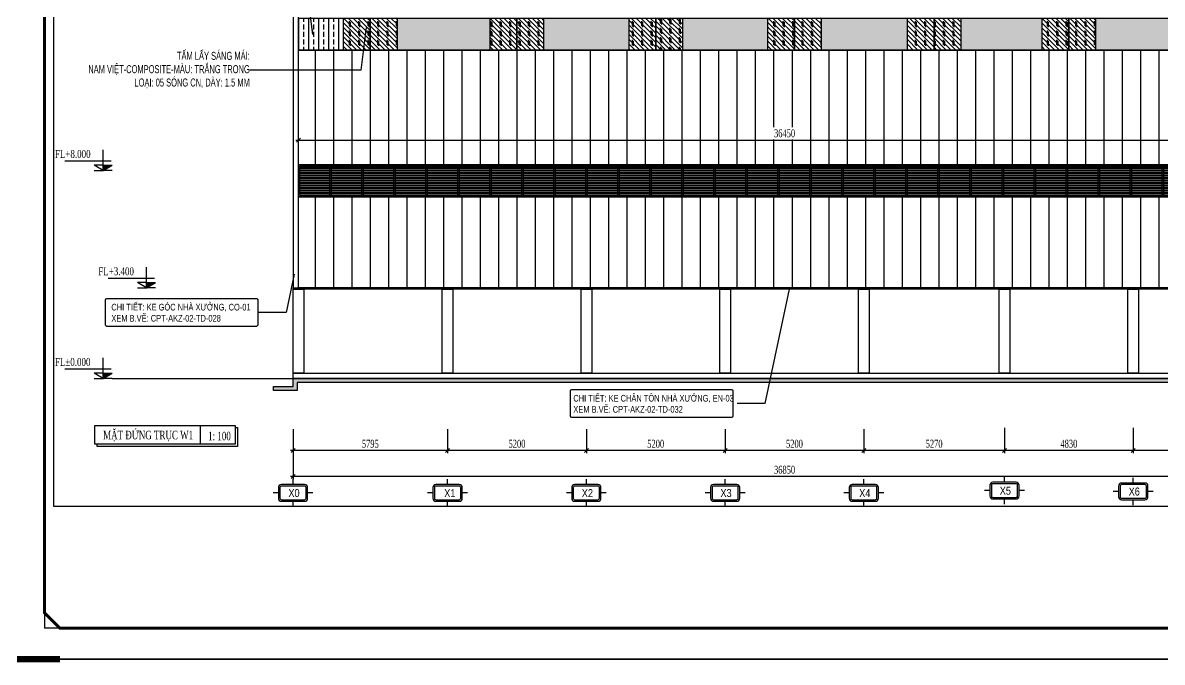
# Model space of a CAD drawing. Header units: inches. Extents: x 340055 to 349452, y -34649 to -30845.
# Drawn here: x 346943 to 347370, y -32249.8 to -32010 of the extents above; entities that cross this region are included whole.
import ezdxf
from ezdxf.enums import TextEntityAlignment as Align

# ---------------------------------------------------------------- set-up
doc = ezdxf.new("R2010")
doc.units = ezdxf.units.IN
doc.header["$MEASUREMENT"] = 0
for name, color, linetype in [('250', 250, 'Continuous'), ('3', 3, 'Continuous'), ('7', 7, 'Continuous'), ('8', 8, 'Continuous'), ('flashing', 6, 'Continuous'), ('NET IN', 3, 'Continuous'), ('ROOFING', 4, 'Continuous')]:
    doc.layers.add(name, color=color, linetype=linetype)
for name, color, linetype, lineweight in [('AZNB-BN-TL-A- X- POWDER ELEVATION X W$0$TL- Brick wall', 132, 'Continuous', 15), ('AZNB-BN-TL-A- X- POWDER ELEVATION X W$0$TL- LOUVER', 40, 'Continuous', 15), ('TL-TIILE BLOCK A2$0$TL-TITLE BLOCK 1', 7, 'Continuous', 50)]:
    doc.layers.add(name, color=color, linetype=linetype, lineweight=lineweight)
doc.styles.add('hx2', font='')
doc.styles.add('ST1', font='times.ttf', dxfattribs={"width": 0.7})
doc.styles.add('ST1H', font='vnshxh.shx', dxfattribs={"width": 0.7})
doc.styles.add('vntimeh.shx', font='vntimeh.shx', dxfattribs={"width": 0.8, "bigfont": 'bigfont.shx'})
doc.styles.get('hx2').set_extended_font_data('.VnArial NarrowH')
doc.dimstyles.new('100', dxfattribs={"dimtxt": 3, "dimasz": 1.5, "dimexe": 1, "dimexo": 0, "dimgap": 1, "dimtad": 1, "dimdec": 0, "dimlfac": 100, "dimzin": 0, "dimdsep": 46, "dimtxsty": 'ST1', "dimblk": 'OBLIQUE', "dimcen": 1, "dimdle": 1, "dimclrd": 8, "dimclre": 8, "dimclrt": 3, "dimadec": 0, "dimazin": 0, "dimtfac": 1, "dimtdec": 0, "dimtix": 1, "dimtmove": 1, "dimatfit": 3, "dimfxl": 0, "dimtolj": 1, "dimtzin": 0, "dimlwd": -1, "dimlwe": -1, "dimarcsym": 0})
doc.dimstyles.new('3', dxfattribs={"dimtxt": 3.5, "dimasz": 1.8, "dimexe": 1, "dimexo": 0, "dimgap": 1, "dimtad": 1, "dimdec": 0, "dimlfac": 3, "dimzin": 0, "dimdsep": 46, "dimtxsty": 'ST1H', "dimblk": 'OBLIQUE', "dimcen": 1, "dimdle": 1, "dimclrd": 8, "dimclre": 8, "dimclrt": 3, "dimadec": 0, "dimazin": 0, "dimtfac": 1, "dimtdec": 0, "dimtix": 1, "dimtofl": 0, "dimtmove": 1, "dimatfit": 3, "dimfxl": 0, "dimtolj": 1, "dimtzin": 0, "dimlwd": -1, "dimlwe": -1, "dimarcsym": 0})
pattern_1 = [(135, (0, 0), (-0.8838835, -0.8838835), []), (270, (6e-17, 0.884), (3.535534, -2e-16), [1.767767, -1.767767]), (270, (-0.221, 1.105), (3.535534, -2e-16), [1.767767, -1.767767]), (270, (-0.442, 1.326), (3.535534, -2e-16), [1.767767, -1.767767])]

# ---------------------------------------------------------------- blocks, each defined once
blk = doc.blocks.new('TENTRUC')
at = {"layer": '7'}
for p, q in [((0, 8.27), (0, 10.26)), ((-7.48, 5.13), (-5.48, 5.13)), ((5.48, 5.13), (7.48, 5.13)), ((0, 0), (0, 2))]:
    blk.add_line(p, q, dxfattribs=at)
blk.add_lwpolyline([(-4.36, 8.27), (4.36, 8.27, -0.414214), (5.48, 7.14), (5.48, 3.12, -0.414214), (4.36, 2), (-4.36, 2, -0.414214), (-5.48, 3.12), (-5.48, 7.14, -0.414214)], format="xyb", close=True, dxfattribs=at)
at = {"layer": '8', "ltscale": 15}
blk.add_lwpolyline([(-4.36, 7.68), (4.36, 7.68, -0.414214), (4.9, 7.14), (4.9, 3.12, -0.414214), (4.36, 2.58), (-4.36, 2.58, -0.414214), (-4.9, 3.12), (-4.9, 7.14, -0.414214)], format="xyb", close=True, dxfattribs=at)
at = {"layer": '3', "style": 'hx2'}
blk.add_attdef('TR', text='', height=2.9, dxfattribs=at).set_placement((-0.16, 3.83), align=Align.CENTER)
blk = doc.blocks.new('_Oblique')
at = {"color": 0, "linetype": 'ByBlock', "lineweight": -2}
blk.add_line((-0.5, -0.5), (0.5, 0.5), dxfattribs=at)
blk = doc.blocks.new('*D680')
at = {"color": 8, "linetype": 'Continuous', "transparency": 16777216}
for p, q in [((347359.2, -32161.9), (347359.2, -32171.42)), ((347412.75, -32162.45), (347412.75, -32171.42)), ((347413.75, -32170.42), (347358.2, -32170.42))]:
    blk.add_line(p, q, dxfattribs=at)
at = {"layer": 'Defpoints', "color": 0, "transparency": 16777216}
for p in [(347359.2, -32161.9), (347412.75, -32162.45), (347359.2, -32170.42)]:
    blk.add_point(p, dxfattribs=at)
at = {"color": 8, "transparency": 16777216, "xscale": 1.5, "yscale": 1.5, "zscale": 1.5, "rotation": 180}
blk.add_blockref('_Oblique', (347359.2, -32170.42), dxfattribs=at)
at = {"color": 8, "transparency": 16777216, "xscale": 1.5, "yscale": 1.5, "zscale": 1.5}
blk.add_blockref('_Oblique', (347412.75, -32170.42), dxfattribs=at)
at = {"color": 3, "transparency": 16777216, "insert": (347385.97, -32167.89), "char_height": 3, "attachment_point": 5, "style": 'ST1', "bg_fill": 3, "box_fill_scale": 1.25, "bg_fill_color": 256, "bg_fill_true_color": 13158600, "bg_fill_transparency": 0}
blk.add_mtext('\\A1;5355', dxfattribs=at)
blk = doc.blocks.new('*D681')
at = {"color": 8, "linetype": 'Continuous', "transparency": 16777216}
for p, q in [((347310.9, -32161.9), (347310.9, -32171.42)), ((347359.2, -32161.9), (347359.2, -32171.42)), ((347360.2, -32170.42), (347309.9, -32170.42))]:
    blk.add_line(p, q, dxfattribs=at)
at = {"layer": 'Defpoints', "color": 0, "transparency": 16777216}
for p in [(347310.9, -32161.9), (347359.2, -32161.9), (347310.9, -32170.42)]:
    blk.add_point(p, dxfattribs=at)
at = {"color": 8, "transparency": 16777216, "xscale": 1.5, "yscale": 1.5, "zscale": 1.5, "rotation": 180}
blk.add_blockref('_Oblique', (347310.9, -32170.42), dxfattribs=at)
at = {"color": 8, "transparency": 16777216, "xscale": 1.5, "yscale": 1.5, "zscale": 1.5}
blk.add_blockref('_Oblique', (347359.2, -32170.42), dxfattribs=at)
at = {"color": 3, "transparency": 16777216, "insert": (347335.05, -32167.89), "char_height": 3, "attachment_point": 5, "style": 'ST1', "bg_fill": 3, "box_fill_scale": 1.25, "bg_fill_color": 256, "bg_fill_true_color": 13158600, "bg_fill_transparency": 0}
blk.add_mtext('\\A1;4830', dxfattribs=at)
blk = doc.blocks.new('*D682')
at = {"color": 8, "linetype": 'Continuous', "transparency": 16777216}
for p, q in [((347258.2, -32162.45), (347258.2, -32171.42)), ((347310.9, -32161.9), (347310.9, -32171.42)), ((347311.9, -32170.42), (347257.2, -32170.42))]:
    blk.add_line(p, q, dxfattribs=at)
at = {"layer": 'Defpoints', "color": 0, "transparency": 16777216}
for p in [(347258.2, -32162.45), (347310.9, -32161.9), (347258.2, -32170.42)]:
    blk.add_point(p, dxfattribs=at)
at = {"color": 8, "transparency": 16777216, "xscale": 1.5, "yscale": 1.5, "zscale": 1.5, "rotation": 180}
blk.add_blockref('_Oblique', (347258.2, -32170.42), dxfattribs=at)
at = {"color": 8, "transparency": 16777216, "xscale": 1.5, "yscale": 1.5, "zscale": 1.5}
blk.add_blockref('_Oblique', (347310.9, -32170.42), dxfattribs=at)
at = {"color": 3, "transparency": 16777216, "insert": (347284.55, -32167.89), "char_height": 3, "attachment_point": 5, "style": 'ST1', "bg_fill": 3, "box_fill_scale": 1.25, "bg_fill_color": 256, "bg_fill_true_color": 13158600, "bg_fill_transparency": 0}
blk.add_mtext('\\A1;5270', dxfattribs=at)
blk = doc.blocks.new('*D683')
at = {"color": 8, "linetype": 'Continuous', "transparency": 16777216}
for p, q in [((347206.2, -32162.45), (347206.2, -32171.42)), ((347258.2, -32162.45), (347258.2, -32171.42)), ((347259.2, -32170.42), (347205.2, -32170.42))]:
    blk.add_line(p, q, dxfattribs=at)
at = {"layer": 'Defpoints', "color": 0, "transparency": 16777216}
for p in [(347206.2, -32162.45), (347258.2, -32162.45), (347206.2, -32170.42)]:
    blk.add_point(p, dxfattribs=at)
at = {"color": 8, "transparency": 16777216, "xscale": 1.5, "yscale": 1.5, "zscale": 1.5, "rotation": 180}
blk.add_blockref('_Oblique', (347206.2, -32170.42), dxfattribs=at)
at = {"color": 8, "transparency": 16777216, "xscale": 1.5, "yscale": 1.5, "zscale": 1.5}
blk.add_blockref('_Oblique', (347258.2, -32170.42), dxfattribs=at)
at = {"color": 3, "transparency": 16777216, "insert": (347232.2, -32167.89), "char_height": 3, "attachment_point": 5, "style": 'ST1', "bg_fill": 3, "box_fill_scale": 1.25, "bg_fill_color": 256, "bg_fill_true_color": 13158600, "bg_fill_transparency": 0}
blk.add_mtext('\\A1;5200', dxfattribs=at)
blk = doc.blocks.new('*D684')
at = {"color": 8, "linetype": 'Continuous', "transparency": 16777216}
for p, q in [((347154.2, -32162.45), (347154.2, -32171.42)), ((347206.2, -32162.45), (347206.2, -32171.42)), ((347207.2, -32170.42), (347153.2, -32170.42))]:
    blk.add_line(p, q, dxfattribs=at)
at = {"layer": 'Defpoints', "color": 0, "transparency": 16777216}
for p in [(347154.2, -32162.45), (347206.2, -32162.45), (347154.2, -32170.42)]:
    blk.add_point(p, dxfattribs=at)
at = {"color": 8, "transparency": 16777216, "xscale": 1.5, "yscale": 1.5, "zscale": 1.5, "rotation": 180}
blk.add_blockref('_Oblique', (347154.2, -32170.42), dxfattribs=at)
at = {"color": 8, "transparency": 16777216, "xscale": 1.5, "yscale": 1.5, "zscale": 1.5}
blk.add_blockref('_Oblique', (347206.2, -32170.42), dxfattribs=at)
at = {"color": 3, "transparency": 16777216, "insert": (347180.2, -32167.89), "char_height": 3, "attachment_point": 5, "style": 'ST1', "bg_fill": 3, "box_fill_scale": 1.25, "bg_fill_color": 256, "bg_fill_true_color": 13158600, "bg_fill_transparency": 0}
blk.add_mtext('\\A1;5200', dxfattribs=at)
blk = doc.blocks.new('*D685')
at = {"color": 8, "linetype": 'Continuous', "transparency": 16777216}
for p, q in [((347102.2, -32162.45), (347102.2, -32171.42)), ((347154.2, -32162.45), (347154.2, -32171.42)), ((347155.2, -32170.42), (347101.2, -32170.42))]:
    blk.add_line(p, q, dxfattribs=at)
at = {"layer": 'Defpoints', "color": 0, "transparency": 16777216}
for p in [(347102.2, -32162.45), (347154.2, -32162.45), (347102.2, -32170.42)]:
    blk.add_point(p, dxfattribs=at)
at = {"color": 8, "transparency": 16777216, "xscale": 1.5, "yscale": 1.5, "zscale": 1.5, "rotation": 180}
blk.add_blockref('_Oblique', (347102.2, -32170.42), dxfattribs=at)
at = {"color": 8, "transparency": 16777216, "xscale": 1.5, "yscale": 1.5, "zscale": 1.5}
blk.add_blockref('_Oblique', (347154.2, -32170.42), dxfattribs=at)
at = {"color": 3, "transparency": 16777216, "insert": (347128.2, -32167.89), "char_height": 3, "attachment_point": 5, "style": 'ST1', "bg_fill": 3, "box_fill_scale": 1.25, "bg_fill_color": 256, "bg_fill_true_color": 13158600, "bg_fill_transparency": 0}
blk.add_mtext('\\A1;5200', dxfattribs=at)
blk = doc.blocks.new('*D686')
at = {"color": 8, "linetype": 'Continuous', "transparency": 16777216}
for p, q in [((347044.25, -32162.45), (347044.25, -32171.42)), ((347102.2, -32162.45), (347102.2, -32171.42)), ((347103.2, -32170.42), (347043.25, -32170.42))]:
    blk.add_line(p, q, dxfattribs=at)
at = {"layer": 'Defpoints', "color": 0, "transparency": 16777216}
for p in [(347044.25, -32162.45), (347102.2, -32162.45), (347044.25, -32170.42)]:
    blk.add_point(p, dxfattribs=at)
at = {"color": 8, "transparency": 16777216, "xscale": 1.5, "yscale": 1.5, "zscale": 1.5, "rotation": 180}
blk.add_blockref('_Oblique', (347044.25, -32170.42), dxfattribs=at)
at = {"color": 8, "transparency": 16777216, "xscale": 1.5, "yscale": 1.5, "zscale": 1.5}
blk.add_blockref('_Oblique', (347102.2, -32170.42), dxfattribs=at)
at = {"color": 3, "transparency": 16777216, "insert": (347073.22, -32167.89), "char_height": 3, "attachment_point": 5, "style": 'ST1', "bg_fill": 3, "box_fill_scale": 1.25, "bg_fill_color": 256, "bg_fill_true_color": 13158600, "bg_fill_transparency": 0}
blk.add_mtext('\\A1;5795', dxfattribs=at)
blk = doc.blocks.new('*D687')
at = {"color": 8, "linetype": 'Continuous', "transparency": 16777216}
for p, q in [((347044.25, -32162.45), (347044.25, -32181.16)), ((347412.75, -32162.45), (347412.75, -32181.16)), ((347413.75, -32180.16), (347043.25, -32180.16))]:
    blk.add_line(p, q, dxfattribs=at)
at = {"layer": 'Defpoints', "color": 0, "transparency": 16777216}
for p in [(347044.25, -32162.45), (347412.75, -32162.45), (347044.25, -32180.16)]:
    blk.add_point(p, dxfattribs=at)
at = {"color": 8, "transparency": 16777216, "xscale": 1.5, "yscale": 1.5, "zscale": 1.5, "rotation": 180}
blk.add_blockref('_Oblique', (347044.25, -32180.16), dxfattribs=at)
at = {"color": 8, "transparency": 16777216, "xscale": 1.5, "yscale": 1.5, "zscale": 1.5}
blk.add_blockref('_Oblique', (347412.75, -32180.16), dxfattribs=at)
at = {"color": 3, "transparency": 16777216, "insert": (347228.5, -32177.64), "char_height": 3, "attachment_point": 5, "style": 'ST1', "bg_fill": 3, "box_fill_scale": 1.25, "bg_fill_color": 256, "bg_fill_true_color": 13158600, "bg_fill_transparency": 0}
blk.add_mtext('\\A1;36850', dxfattribs=at)
blk = doc.blocks.new('cos')
at = {"color": 8}
for p, q in [((0, 0), (0, 7.82)), ((0, 1.99), (-3.39, 1.99)), ((0, 0), (-3.39, 1.99)), ((-3, 3.49), (14.52, 3.49)), ((0, 1.99), (3.39, 1.99)), ((0, 0), (3.39, 1.99))]:
    blk.add_line(p, q, dxfattribs=at)
at = {"color": 4}
for p in [(-3.39, 0), (3.39, 0)]:
    blk.add_line(p, (0, 0), dxfattribs=at)
at = {"color": 8}
blk.add_solid([(0, 0), (-3.39, 1.99), (0, 1.99)], dxfattribs=at)
at = {"layer": '3', "color": 3, "style": 'vntimeh.shx', "width": 0.75}
blk.add_attdef('DSD', (1.32, 4.73), '', height=3, dxfattribs=at)
blk = doc.blocks.new('A$C69525F90')
at = {"true_color": 0xfa051e}
h = blk.add_hatch(dxfattribs=at)
h.set_pattern_fill('ANSI33', color=1, scale=15, angle=45, style=0)
h.set_pattern_definition([(90, (-340058.5945, 35713.43), (-3.75, 7e-16), []), (90, (-340056.7195, 35715.305), (-3.75, 7e-16), [1.875, -0.9375])])
h.paths.add_polyline_path([(16.98, 12), (0, 12), (0, 0), (16.98, 0)])
at = {"true_color": 0x2808f7}
h = blk.add_hatch(dxfattribs=at)
h.set_pattern_fill('CORK', color=180, scale=10, angle=135, style=0)
h.set_pattern_definition(pattern_1)
h.paths.add_polyline_path([(16.98, 12), (26.98, 12), (26.98, 0), (16.98, 0)])
h = blk.add_hatch(dxfattribs=at)
h.set_pattern_fill('CORK', color=180, scale=10, angle=135, style=0)
h.set_pattern_definition(pattern_1)
h.paths.add_polyline_path([(26.98, 12), (36.98, 12), (36.98, 0), (26.98, 0)])
at = {"true_color": 0xfa051e}
h = blk.add_hatch(dxfattribs=at)
h.set_pattern_fill('ANSI33', color=1, scale=15, angle=45, style=0)
h.set_pattern_definition([(90, (-340058.5945, 33957.2308), (-3.75, 7e-16), []), (90, (-340056.7195, 33959.1058), (-3.75, 7e-16), [1.875, -0.9375])])
h.paths.add_polyline_path([(71.95, 0), (71.95, 12), (36.98, 12), (36.98, 0)])
h.paths.add_polyline_path([(123.95, 0), (123.95, 12), (91.95, 12), (91.95, 0)])
h.paths.add_polyline_path([(175.95, 0), (175.95, 12), (143.95, 12), (143.95, 0)])
h.paths.add_polyline_path([(228.3, 0), (228.3, 12), (195.95, 12), (195.95, 0)])
h.paths.add_polyline_path([(278.8, 0), (278.8, 12), (248.3, 12), (248.3, 0)])
h.paths.add_polyline_path([(349.73, 12), (349.73, 0), (364.5, 0), (364.5, 12)])
h.paths.add_polyline_path([(329.73, 0), (329.73, 12), (298.8, 12), (298.8, 0)])
at = {"true_color": 0x2808f7}
h = blk.add_hatch(dxfattribs=at)
h.set_pattern_fill('CORK', color=180, scale=10, angle=135, style=0)
h.set_pattern_definition(pattern_1)
h.paths.add_polyline_path([(71.95, 12), (81.95, 12), (81.95, 0), (71.95, 0)])
h = blk.add_hatch(dxfattribs=at)
h.set_pattern_fill('CORK', color=180, scale=10, angle=135, style=0)
h.set_pattern_definition(pattern_1)
h.paths.add_polyline_path([(81.95, 0), (91.95, 0), (91.95, 12), (81.95, 12)])
h = blk.add_hatch(dxfattribs=at)
h.set_pattern_fill('CORK', color=180, scale=10, angle=135, style=0)
h.set_pattern_definition(pattern_1)
h.paths.add_polyline_path([(123.95, 12), (133.95, 12), (133.95, 0), (123.95, 0)])
h = blk.add_hatch(dxfattribs=at)
h.set_pattern_fill('CORK', color=180, scale=10, angle=135, style=0)
h.set_pattern_definition([(135, (-339941.6194, 35713.4299), (-0.8838834765, -0.8838834765), []), (270, (-339941.6194, 35714.3138), (3.5355339, -2e-16), [1.76776696, -1.76776696]), (270, (-339941.8404, 35714.5348), (3.5355339, -2e-16), [1.76776696, -1.76776696]), (270, (-339942.0614, 35714.7557), (3.5355339, -2e-16), [1.76776696, -1.76776696])])
h.paths.add_polyline_path([(133.95, 12), (143.95, 12), (143.95, 0), (133.95, 0)])
h = blk.add_hatch(dxfattribs=at)
h.set_pattern_fill('CORK', color=180, scale=10, angle=135, style=0)
h.set_pattern_definition(pattern_1)
h.paths.add_polyline_path([(175.95, 12), (185.95, 12), (185.95, 0), (175.95, 0)])
h = blk.add_hatch(dxfattribs=at)
h.set_pattern_fill('CORK', color=180, scale=10, angle=135, style=0)
h.set_pattern_definition(pattern_1)
h.paths.add_polyline_path([(185.95, 12), (195.95, 12), (195.95, 0), (185.95, 0)])
h = blk.add_hatch(dxfattribs=at)
h.set_pattern_fill('CORK', color=180, scale=10, angle=135, style=0)
h.set_pattern_definition(pattern_1)
h.paths.add_polyline_path([(228.3, 12), (238.3, 12), (238.3, 0), (228.3, 0)])
h = blk.add_hatch(dxfattribs=at)
h.set_pattern_fill('CORK', color=180, scale=10, angle=135, style=0)
h.set_pattern_definition(pattern_1)
h.paths.add_polyline_path([(238.3, 12), (248.3, 12), (248.3, 0), (238.3, 0)])
h = blk.add_hatch(dxfattribs=at)
h.set_pattern_fill('CORK', color=180, scale=10, angle=135, style=0)
h.set_pattern_definition(pattern_1)
h.paths.add_polyline_path([(278.8, 12), (288.8, 12), (288.8, 0), (278.8, 0)])
h = blk.add_hatch(dxfattribs=at)
h.set_pattern_fill('CORK', color=180, scale=10, angle=135, style=0)
h.set_pattern_definition(pattern_1)
h.paths.add_polyline_path([(288.8, 12), (298.8, 12), (298.8, 0), (288.8, 0)])
h = blk.add_hatch(dxfattribs=at)
h.set_pattern_fill('CORK', color=180, scale=10, angle=135, style=0)
h.set_pattern_definition(pattern_1)
h.paths.add_polyline_path([(329.73, 12), (339.73, 12), (339.73, 0), (329.73, 0)])
h = blk.add_hatch(dxfattribs=at)
h.set_pattern_fill('CORK', color=180, scale=10, angle=135, style=0)
h.set_pattern_definition(pattern_1)
h.paths.add_polyline_path([(339.73, 12), (349.73, 12), (349.73, 0), (339.73, 0)])
at = {"color": 1, "true_color": 0xfa051e}
blk.add_lwpolyline([(0, 12), (364.5, 12), (364.5, 0), (0, 0)], close=True, dxfattribs=at)
at = {"color": 180, "true_color": 0x2808f7}
for points in [[(16.98, 12), (26.98, 12), (26.98, 0), (16.98, 0)], [(26.98, 12), (36.98, 12), (36.98, 0), (26.98, 0)], [(71.95, 12), (81.95, 12), (81.95, 0), (71.95, 0)], [(81.95, 12), (91.95, 12), (91.95, 0), (81.95, 0)], [(123.95, 12), (133.95, 12), (133.95, 0), (123.95, 0)], [(133.95, 12), (143.95, 12), (143.95, 0), (133.95, 0)], [(175.95, 12), (185.95, 12), (185.95, 0), (175.95, 0)], [(185.95, 12), (195.95, 12), (195.95, 0), (185.95, 0)], [(228.3, 12), (238.3, 12), (238.3, 0), (228.3, 0)], [(238.3, 12), (248.3, 12), (248.3, 0), (238.3, 0)], [(278.8, 12), (288.8, 12), (288.8, 0), (278.8, 0)], [(288.8, 12), (298.8, 12), (298.8, 0), (288.8, 0)], [(329.73, 12), (339.73, 12), (339.73, 0), (329.73, 0)], [(339.73, 12), (349.73, 12), (349.73, 0), (339.73, 0)]]:
    blk.add_lwpolyline(points, close=True, dxfattribs=at)
blk = doc.blocks.new('LV2')
at = {"true_color": 0xc0a22a}
h = blk.add_hatch(dxfattribs=at)
h.set_pattern_fill('ANSI32', color=42, scale=2.5, angle=135, style=0)
h.set_pattern_definition([(180, (-557.2638, -170.767), (-2e-16, -0.9375), []), (180, (-557.5763, -170.4545), (-2e-16, -0.9375), [])])
h.paths.add_polyline_path([(324027.84, -37512.6), (324391.34, -37512.6), (324391.34, -37523.6), (324027.84, -37523.6)])
at = {"color": 42, "true_color": 0xc0a22a}
for points in [[(324027.34, -37512.1), (324391.84, -37512.1), (324391.84, -37524.1), (324027.34, -37524.1)], [(324027.84, -37512.6), (324391.34, -37512.6), (324391.34, -37523.6), (324027.84, -37523.6)], [(324039.59, -37512.6), (324039.59, -37523.6), (324039.09, -37523.6), (324039.09, -37512.6)], [(324051.59, -37512.6), (324051.59, -37523.6), (324051.09, -37523.6), (324051.09, -37512.6)], [(324063.59, -37512.6), (324063.59, -37523.6), (324063.09, -37523.6), (324063.09, -37512.6)], [(324075.59, -37512.6), (324075.59, -37523.6), (324075.09, -37523.6), (324075.09, -37512.6)], [(324087.59, -37512.6), (324087.59, -37523.6), (324087.09, -37523.6), (324087.09, -37512.6)], [(324099.59, -37512.6), (324099.59, -37523.6), (324099.09, -37523.6), (324099.09, -37512.6)], [(324111.59, -37512.6), (324111.59, -37523.6), (324111.09, -37523.6), (324111.09, -37512.6)], [(324123.59, -37512.6), (324123.59, -37523.6), (324123.09, -37523.6), (324123.09, -37512.6)], [(324135.59, -37512.6), (324135.59, -37523.6), (324135.09, -37523.6), (324135.09, -37512.6)], [(324147.59, -37512.6), (324147.59, -37523.6), (324147.09, -37523.6), (324147.09, -37512.6)], [(324159.59, -37512.6), (324159.59, -37523.6), (324159.09, -37523.6), (324159.09, -37512.6)], [(324171.59, -37512.6), (324171.59, -37523.6), (324171.09, -37523.6), (324171.09, -37512.6)], [(324183.59, -37512.6), (324183.59, -37523.6), (324183.09, -37523.6), (324183.09, -37512.6)], [(324195.59, -37512.6), (324195.59, -37523.6), (324195.09, -37523.6), (324195.09, -37512.6)], [(324207.59, -37512.6), (324207.59, -37523.6), (324207.09, -37523.6), (324207.09, -37512.6)], [(324219.59, -37512.6), (324219.59, -37523.6), (324219.09, -37523.6), (324219.09, -37512.6)], [(324231.59, -37512.6), (324231.59, -37523.6), (324231.09, -37523.6), (324231.09, -37512.6)], [(324243.59, -37512.6), (324243.59, -37523.6), (324243.09, -37523.6), (324243.09, -37512.6)], [(324255.59, -37512.6), (324255.59, -37523.6), (324255.09, -37523.6), (324255.09, -37512.6)], [(324267.59, -37512.6), (324267.59, -37523.6), (324267.09, -37523.6), (324267.09, -37512.6)], [(324279.59, -37512.6), (324279.59, -37523.6), (324279.09, -37523.6), (324279.09, -37512.6)], [(324291.59, -37512.6), (324291.59, -37523.6), (324291.09, -37523.6), (324291.09, -37512.6)], [(324303.59, -37512.6), (324303.59, -37523.6), (324303.09, -37523.6), (324303.09, -37512.6)], [(324315.59, -37512.6), (324315.59, -37523.6), (324315.09, -37523.6), (324315.09, -37512.6)], [(324327.59, -37512.6), (324327.59, -37523.6), (324327.09, -37523.6), (324327.09, -37512.6)], [(324339.59, -37512.6), (324339.59, -37523.6), (324339.09, -37523.6), (324339.09, -37512.6)], [(324351.59, -37512.6), (324351.59, -37523.6), (324351.09, -37523.6), (324351.09, -37512.6)], [(324363.59, -37512.6), (324363.59, -37523.6), (324363.09, -37523.6), (324363.09, -37512.6)], [(324375.59, -37512.6), (324375.59, -37523.6), (324375.09, -37523.6), (324375.09, -37512.6)]]:
    blk.add_lwpolyline(points, close=True, dxfattribs=at)
blk = doc.blocks.new('*D734')
at = {"color": 8, "linetype": 'Continuous', "transparency": 16777216}
for p, q in [((347045.25, -32053.98), (347411.75, -32053.98)), ((347046.25, -32063.24), (347046.25, -32052.98)), ((347410.75, -32063.24), (347410.75, -32052.98))]:
    blk.add_line(p, q, dxfattribs=at)
at = {"layer": 'Defpoints', "color": 0, "transparency": 16777216}
for p in [(347410.75, -32053.98), (347046.25, -32063.24), (347410.75, -32063.24)]:
    blk.add_point(p, dxfattribs=at)
at = {"color": 8, "transparency": 16777216, "xscale": 1.5, "yscale": 1.5, "zscale": 1.5, "rotation": 180}
blk.add_blockref('_Oblique', (347046.25, -32053.98), dxfattribs=at)
at = {"color": 8, "transparency": 16777216, "xscale": 1.5, "yscale": 1.5, "zscale": 1.5}
blk.add_blockref('_Oblique', (347410.75, -32053.98), dxfattribs=at)
at = {"color": 3, "transparency": 16777216, "insert": (347228.5, -32051.45), "char_height": 3, "attachment_point": 5, "style": 'ST1', "bg_fill": 3, "box_fill_scale": 1.25, "bg_fill_color": 256, "bg_fill_true_color": 13158600, "bg_fill_transparency": 0}
blk.add_mtext('\\A1;36450', dxfattribs=at)
blk = doc.blocks.new('kt kien truc 1')
at = {"layer": 'Defpoints'}
for p in [(15, 15), (20, 10)]:
    blk.add_line(p, (15, 10), dxfattribs=at)
at = {"layer": 'Defpoints', "color": 8}
blk.add_lwpolyline([(0, 0), (594, 0), (594, 420), (0, 420)], close=True, dxfattribs=at)
at = {"layer": 'Defpoints', "color": 8, "const_width": 2}
blk.add_lwpolyline([(0, 20), (0, 0), (20, 0)], dxfattribs=at)
at = {"layer": 'TL-TIILE BLOCK A2$0$TL-TITLE BLOCK 1', "const_width": 1}
blk.add_lwpolyline([(20, 10), (579, 10), (584, 15), (584, 405), (579, 410), (20, 410), (15, 405), (15, 15)], close=True, dxfattribs=at)

msp = doc.modelspace()

# ---------------------------------------------------------------- hatches: boundary and pattern name
h = msp.add_hatch()
h.set_pattern_fill('AR-CONC', color=8, scale=0.25, style=0)
h.set_pattern_definition([(50, (23617.9053, 6582.626), (1.7931504565, -0.1568803375), [0.1875, -2.0625]), (355, (23617.9053, 6582.626), (-0.346878334, 1.880480334), [0.15, -1.65]), (100.4514, (23618.0547, 6582.6129), (1.446273454, 1.723598855), [0.159350475, -1.75285528]), (46.1842, (23617.9053, 6583.126), (2.668102622, -0.413797536), [0.28125, -3.09375]), (96.6356, (23618.1276, 6583.0915), (2.336656764, 2.435294677), [0.23902572, -2.6292825]), (351.1842, (23617.9053, 6583.126), (2.336654863, 2.435296502), [0.225, -2.475]), (21, (23618.1553, 6583.001), (1.49226763, -1.0065472267), [0.1875, -2.0625]), (326, (23618.1553, 6583.001), (0.60828833, 1.812875113), [0.15, -1.65]), (71.4514, (23618.2796, 6582.917), (2.100556571, 0.806326242), [0.159350475, -1.75285528]), (37.5, (23617.9053, 6582.62596), (0.0303996383, 0.8322346346), [0, -1.63, 0, -1.675, 0, -1.65625]), (7.5, (23617.9053, 6582.626), (0.6576738436, 0.9860292797), [0, -0.955, 0, -1.5925, 0, -0.63125]), (327.5, (23617.3478, 6582.62596), (1.3345560904, -0.0563871793), [0, -0.625, 0, -1.95, 0, -2.5875]), (317.5, (23617.0978, 6582.626), (1.4579654234, 0.250262456), [0, -0.8125, 0, -1.295, 0, -1.8375])])
h.paths.add_polyline_path([(347045.7485, -32144.8458), (347045.7485, -32147.8458), (347044.2485, -32147.8458), (347036.94, -32147.8458), (347036.94, -32146.3458), (347044.2485, -32146.3458), (347044.2485, -32143.3458), (347045.7485, -32143.3458), (347523.9071, -32143.3458), (347523.9071, -32144.8458)])
at = {"layer": 'ROOFING'}
h = msp.add_hatch(dxfattribs=at)
h.set_pattern_fill('ANSI31', color=3, scale=55, angle=45, style=0)
h.set_pattern_definition([(90, (6987.654, 2046.995), (-6.875, 1e-15), [])])
h.paths.add_polyline_path([(347402.3629, -32063.2354), (347402.3629, -32055.7853), (347402.3629, -32054.5153), (347402.3629, -32043.8473), (347403.6738, -32043.8473), (347403.6738, -32043.1373), (347403.6103, -32043.1373), (347403.6103, -32042.3233), (347403.6738, -32042.3233), (347403.6738, -32041.1853), (347402.1043, -32041.1853), (347402.1043, -32040.6773), (347402.1312, -32040.6773), (347402.5237, -32031.0302), (347402.5528, -32028.9933), (347402.4793, -32028.9933), (347402.4793, -32028.4853), (347402.5528, -32028.4853), (347402.5528, -32025.1138), (347402.4793, -32025.1138), (347402.4793, -32020.2354), (347046.2487, -32020.2354), (347046.2487, -32063.2354)])
h.paths.add_polyline_path([(347394.8096, -32109.3458), (347394.8096, -32104.9388), (347394.7217, -32104.9388), (347394.7217, -32104.4308), (347394.8096, -32104.4308), (347394.8096, -32095.7948), (347394.7217, -32095.7948), (347394.7217, -32095.2868), (347395.9163, -32095.2868), (347395.9163, -32094.8129), (347395.9163, -32094.7108), (347396.1452, -32094.7108), (347396.1452, -32095.2868), (347400.688, -32095.2868), (347400.688, -32094.8129), (347400.688, -32094.7108), (347400.9169, -32094.7108), (347400.9169, -32094.8129), (347400.9169, -32095.3458), (347400.9143, -32095.3458), (347400.9143, -32097.2508), (347400.9778, -32097.2508), (347400.9778, -32098.0128), (347400.9143, -32098.0128), (347400.9143, -32104.4308), (347402.1089, -32104.4308), (347402.1089, -32104.9388), (347402.0353, -32104.9388), (347402.0353, -32109.3458), (347402.4793, -32109.3458), (347402.4793, -32106.6488), (347402.4793, -32105.3788), (347402.4793, -32094.7108), (347403.7903, -32094.7108), (347403.7903, -32093.0008), (347403.7268, -32093.0008), (347403.7268, -32092.2388), (347403.7903, -32092.2388), (347403.7903, -32084.0488), (347402.2207, -32084.0488), (347402.2207, -32083.5408), (347402.2444, -32083.5408), (347402.5861, -32075.2354), (347046.2487, -32075.2354), (347046.2487, -32109.3458)])

# ---------------------------------------------------------------- linework, layer by layer
at = {"color": 8}
msp.add_line((346976.4481, -32143.3458), (347523.9071, -32143.3458), dxfattribs=at)
msp.add_line((347009.3937, -32160.9582), (347009.3937, -32168.0321))
for points in [[(346954.5691, -31839.8483), (347523.9071, -31839.8483), (347523.9071, -32191.4281), (346954.5691, -32191.4281)], [(347046.2487, -31872.4949), (347409.5913, -31872.4949), (347409.5913, -32109.3458), (347046.2487, -32109.3458)], [(347044.2485, -32109.8458), (347048.2487, -32109.8458), (347048.2487, -32141.3458), (347044.2485, -32141.3458)], [(347100.1989, -32109.8458), (347104.1992, -32109.8458), (347104.1992, -32141.3458), (347100.1989, -32141.3458)], [(347152.1989, -32109.8458), (347156.1992, -32109.8458), (347156.1992, -32141.3458), (347152.1989, -32141.3458)], [(347204.1989, -32109.8458), (347208.1992, -32109.8458), (347208.1992, -32141.3458), (347204.1989, -32141.3458)], [(347256.1989, -32109.8458), (347260.1992, -32109.8458), (347260.1992, -32141.3458), (347256.1989, -32141.3458)], [(347308.8992, -32109.8458), (347312.8994, -32109.8458), (347312.8994, -32141.3458), (347308.8992, -32141.3458)], [(347357.1992, -32109.8458), (347361.1994, -32109.8458), (347361.1994, -32141.3458), (347357.1992, -32141.3458)], [(347044.2485, -32141.3458), (347523.9071, -32141.3458), (347523.9071, -32143.3458), (347044.2485, -32143.3458)], [(347045.7485, -32144.8458), (347045.7485, -32147.8458), (347044.2485, -32147.8458), (347036.94, -32147.8458), (347036.94, -32146.3458), (347044.2485, -32146.3458), (347044.2485, -32143.3458), (347045.7485, -32143.3458), (347523.9071, -32143.3458), (347523.9071, -32144.8458)]]:
    msp.add_lwpolyline(points, close=True, dxfattribs=at)
at = {"color": 240, "true_color": 0xf90627}
msp.add_lwpolyline([(346974.4127, -32113.4019), (347030.5223, -32113.4019, -0.41421356), (347031.0223, -32113.9019), (347031.0223, -32123.3366, -0.41421356), (347030.5223, -32123.8366), (346974.4127, -32123.8366, -0.41421356), (346973.9127, -32123.3366), (346973.9127, -32113.9019, -0.41421356)], format="xyb", close=True, dxfattribs=at)
msp.add_lwpolyline([(346974.4127, -32113.4019), (347030.5223, -32113.4019, -0.41421356), (347031.0223, -32113.9019), (347031.0223, -32123.3366, -0.41421356), (347030.5223, -32123.8366), (346974.4127, -32123.8366, -0.41421356), (346973.9127, -32123.3366), (346973.9127, -32113.9019, -0.41421356)], format="xyb", close=True, dxfattribs=at)
msp.add_lwpolyline([(346969.9999, -32160.9582), (347022.5626, -32160.9582), (347022.5626, -32168.0321), (346969.9999, -32168.0321)], close=True)
at = {"layer": 'AZNB-BN-TL-A- X- POWDER ELEVATION X W$0$TL- Brick wall', "lineweight": 0}
msp.add_line((347492.9217, -32141.3458), (347044.2485, -32141.3458), dxfattribs=at)
at = {"layer": 'AZNB-BN-TL-A- X- POWDER ELEVATION X W$0$TL- LOUVER'}
for p, q in [((347046.2487, -32025.3449), (347046.2487, -32013.3449)), ((347046.2487, -32080.3449), (347046.2487, -32068.3449))]:
    msp.add_line(p, q, dxfattribs=at)
at = {"layer": 'flashing'}
for points in [[(347044.2486, -32109.3458), (347046.2486, -32109.3458), (347046.2487, -31892.4949), (347044.2487, -31892.4949)], [(347044.2486, -32109.3458), (347410.7492, -32109.3458), (347410.7492, -32109.8458), (347044.2486, -32109.8458)]]:
    msp.add_lwpolyline(points, close=True, dxfattribs=at)
at = {"layer": 'ROOFING', "color": 3}
for points in [[(347046.2487, -32020.2354), (347410.7492, -32020.2354), (347410.7492, -32063.2354), (347046.2487, -32063.2354)], [(347046.2486, -32075.2354), (347410.7492, -32075.2354), (347410.7492, -32109.3458), (347046.2486, -32109.3458)]]:
    msp.add_lwpolyline(points, close=True, dxfattribs=at)

# ---------------------------------------------------------------- block references
at = {"color": 8}
for name, p in [('A$C69525F90', (347046.2485, -32020.2355)), ('LV2', (23018.9062, 5448.8689))]:
    msp.add_blockref(name, p, dxfattribs=at)
at = {"layer": '250'}
ref = msp.add_blockref('cos', (346973.0986, -32065.3578), dxfattribs=dict(at, xscale=-0.98876953125, yscale=0.98876953125, zscale=0.98876953125))
ref.add_attrib('DSD', 'FL+8.000', (346955.0035, -32060.6822), dxfattribs={"layer": '3', "color": 3, "height": 2.96631, "style": 'vntimeh.shx', "width": 0.75})
ref = msp.add_blockref('cos', (346989.3497, -32109.3458), dxfattribs=dict(at, xscale=-0.98876953125, yscale=0.98876953125, zscale=0.98876953125))
ref.add_attrib('DSD', 'FL+3.400', (346971.2546, -32104.6702), dxfattribs={"layer": '3', "color": 3, "height": 2.96631, "style": 'vntimeh.shx', "width": 0.75})
ref = msp.add_blockref('cos', (346973.0986, -32143.3458), dxfattribs=dict(at, xscale=-0.98876953125, yscale=0.98876953125, zscale=0.98876953125))
ref.add_attrib('DSD', 'FL%%p0.000', (346955.0035, -32138.6702), dxfattribs={"layer": '3', "color": 3, "height": 2.96631, "style": 'vntimeh.shx', "width": 0.75})
at = {"layer": '3'}
ref = msp.add_blockref('TENTRUC', (347044.2487, -32191.4281), dxfattribs=dict(at, xscale=-1))
ref.add_attrib('TR', 'x0', dxfattribs={"layer": '0', "height": 3, "style": 'hx2'}).set_placement((347044.6184, -32187.836), align=Align.CENTER)
ref = msp.add_blockref('TENTRUC', (347102.1987, -32191.4281), dxfattribs=dict(at, xscale=-1))
ref.add_attrib('TR', 'x1', dxfattribs={"layer": '0', "height": 3, "style": 'hx2'}).set_placement((347103.0351, -32187.8871), align=Align.CENTER)
ref = msp.add_blockref('TENTRUC', (347154.1987, -32191.4281), dxfattribs=dict(at, xscale=-1))
ref.add_attrib('TR', 'x2', dxfattribs={"layer": '0', "height": 3, "style": 'hx2'}).set_placement((347154.5808, -32187.8871), align=Align.CENTER)
ref = msp.add_blockref('TENTRUC', (347206.1987, -32191.4281), dxfattribs=dict(at, xscale=-1))
ref.add_attrib('TR', 'x3', dxfattribs={"layer": '0', "height": 3, "style": 'hx2'}).set_placement((347206.5603, -32187.8339), align=Align.CENTER)
ref = msp.add_blockref('TENTRUC', (347258.1987, -32191.4281), dxfattribs=dict(at, xscale=-1))
ref.add_attrib('TR', 'x4', dxfattribs={"layer": '0', "height": 3, "style": 'hx2'}).set_placement((347258.5685, -32187.8749), align=Align.CENTER)
ref = msp.add_blockref('TENTRUC', (347310.8989, -32190.571), dxfattribs=dict(at, xscale=-1))
ref.add_attrib('TR', 'x5', dxfattribs={"layer": '0', "height": 3, "style": 'hx2'}).set_placement((347311.2421, -32186.9666), align=Align.CENTER)
ref = msp.add_blockref('TENTRUC', (347359.1989, -32190.8739), dxfattribs=dict(at, xscale=-1))
ref.add_attrib('TR', 'x6', dxfattribs={"layer": '0', "height": 3, "style": 'hx2'}).set_placement((347359.5626, -32187.2817), align=Align.CENTER)

# ---------------------------------------------------------------- leaders
at = {"color": 9}
msp.add_leader([(347051.6647, -32014.3566), (347049.6293, -31998.4091), (347028.0539, -31998.4091)], dimstyle='3', override={"dimgap": 1, "dimtad": 0}, dxfattribs=at)
at = {"color": 240, "true_color": 0xf90627}
for points in [[(347044.7404, -32104.2505), (347041.7238, -32118.6192), (347031.0223, -32118.6192)], [(347230.2151, -32109.8458), (347221.1038, -32152.7754), (347209.072, -32152.7754)]]:
    msp.add_leader(points, dimstyle='100', override={"dimgap": 1, "dimtad": 0, "dimfxl": 0.18}, dxfattribs=at)

# ---------------------------------------------------------------- next in the draw order: texts
at = {"color": 160, "true_color": 0x0a3df5, "insert": (347028.0539, -32027.7373), "char_height": 3, "attachment_point": 6, "style": 'ST1H', "bg_fill": 2}
msp.add_mtext('\\A1;TÊM LÊY S¸NG M¸I: \\PnAM VIÖT-COMPOSITE-mµu: tr¾ng trong\\PLO¹I: 05 sãng cn, DµY: 1.5 MM ', dxfattribs=at)
at = {"color": 3, "linetype": 'Continuous', "insert": (347012.4385, -32164.9953), "char_height": 3.18182, "attachment_point": 4, "style": 'ST1', "bg_fill": 3, "box_fill_scale": 1.25, "bg_fill_color": 256, "bg_fill_true_color": 13158600, "bg_fill_transparency": 3139400}
msp.add_mtext('\\A1;1: 100', dxfattribs=at)
at = {"layer": '3', "char_height": 2.5, "attachment_point": 4, "style": 'ST1H', "bg_fill": 2}
for s, insert in [('\\A1;CHI TIÕT: ke gãc nhµ x\xadëng, co-01\\PXEM b.VÏ: CPT-AKZ-02-TD-028 ', (346976.1567, -32118.744)), ('\\A1;CHI TIÕT: ke ch©n t«n nhµ x\xadëng, en-03\\PXEM b.VÏ: CPT-AKZ-02-TD-032', (347149.3228, -32152.9002))]:
    msp.add_mtext(s, dxfattribs=dict(at, insert=insert))

# ---------------------------------------------------------------- next in the draw order: dimensions: what is measured, and where the dimension line sits
at = {"color": 8}
dim = msp.add_linear_dim(base=(347410.7493, -32053.9786), p1=(347046.2488, -32063.2354), p2=(347410.7493, -32063.2354), dimstyle='100', override={"dimfxl": 0.18}, dxfattribs=at)
dim.commit()
dim.dimension.update_dxf_attribs({"geometry": '*D734', "text_midpoint": (347228.499, -32051.4527)})
dim = msp.add_linear_dim(base=(347359.1989, -32170.4179), p1=(347412.7489, -32162.4513), p2=(347359.1989, -32161.897), angle=180, dimstyle='100', dxfattribs=at)
dim.commit()
dim.dimension.update_dxf_attribs({"geometry": '*D680', "text_midpoint": (347385.9739, -32167.892)})

# ---------------------------------------------------------------- next in the draw order: linework, layer by layer
at = {"color": 240, "true_color": 0xf90627}
msp.add_lwpolyline([(347148.7703, -32147.5581), (347208.572, -32147.5581, -0.41421356), (347209.072, -32148.0581), (347209.072, -32157.4928, -0.41421356), (347208.572, -32157.9928), (347148.7703, -32157.9928, -0.41421356), (347148.2703, -32157.4928), (347148.2703, -32148.0581, -0.41421356)], format="xyb", close=True, dxfattribs=at)
msp.add_lwpolyline([(347022.5626, -32161.8038), (347023.4608, -32161.8038), (347023.4608, -32168.8777), (346970.898, -32168.8777), (346970.898, -32168.0321)])

# ---------------------------------------------------------------- next in the draw order: dimensions: what is measured, and where the dimension line sits
at = {"color": 8}
dim = msp.add_linear_dim(base=(347310.8989, -32170.4179), p1=(347359.1989, -32161.897), p2=(347310.8989, -32161.897), angle=180, dimstyle='100', dxfattribs=at)
dim.commit()
dim.dimension.update_dxf_attribs({"geometry": '*D681', "text_midpoint": (347335.0489, -32167.892)})

# ---------------------------------------------------------------- next in the draw order: leaders
at = {"color": 9}
msp.add_leader([(347071.6979, -32011.7898), (347069.6625, -32027.7373), (347028.0539, -32027.7373)], dimstyle='3', override={"dimgap": 1, "dimtad": 0}, dxfattribs=at)

# ---------------------------------------------------------------- next in the draw order: texts
at = {"color": 3, "linetype": 'Continuous', "insert": (346973.0888, -32164.9953), "char_height": 3.181818, "attachment_point": 4, "style": 'ST1', "bg_fill": 3, "box_fill_scale": 1.25, "bg_fill_color": 256, "bg_fill_true_color": 13158600, "bg_fill_transparency": 3139304}
msp.add_mtext('\\A1;MẶT ĐỨNG TRỤC W1', dxfattribs=at)

# ---------------------------------------------------------------- next in the draw order: dimensions: what is measured, and where the dimension line sits
at = {"color": 8}
dim = msp.add_linear_dim(base=(347258.1987, -32170.4179), p1=(347310.8989, -32161.897), p2=(347258.1987, -32162.4513), angle=180, dimstyle='100', dxfattribs=at)
dim.commit()
dim.dimension.update_dxf_attribs({"geometry": '*D682', "text_midpoint": (347284.5488, -32167.8876)})

# ---------------------------------------------------------------- next in the draw order: dimensions: what is measured, and where the dimension line sits
dim = msp.add_linear_dim(base=(347206.1987, -32170.4179), p1=(347258.1987, -32162.4513), p2=(347206.1987, -32162.4513), angle=180, dimstyle='100', dxfattribs=at)
dim.commit()
dim.dimension.update_dxf_attribs({"geometry": '*D683', "text_midpoint": (347232.1987, -32167.892)})

# ---------------------------------------------------------------- next in the draw order: dimensions: what is measured, and where the dimension line sits
dim = msp.add_linear_dim(base=(347154.1987, -32170.4179), p1=(347206.1987, -32162.4513), p2=(347154.1987, -32162.4513), angle=180, dimstyle='100', dxfattribs=at)
dim.commit()
dim.dimension.update_dxf_attribs({"geometry": '*D684', "text_midpoint": (347180.1987, -32167.892)})

# ---------------------------------------------------------------- next in the draw order: dimensions: what is measured, and where the dimension line sits
dim = msp.add_linear_dim(base=(347102.1987, -32170.4179), p1=(347154.1987, -32162.4513), p2=(347102.1987, -32162.4513), angle=180, dimstyle='100', dxfattribs=at)
dim.commit()
dim.dimension.update_dxf_attribs({"geometry": '*D685', "text_midpoint": (347128.1987, -32167.892)})

# ---------------------------------------------------------------- next in the draw order: dimensions: what is measured, and where the dimension line sits
dim = msp.add_linear_dim(base=(347044.2487, -32170.4179), p1=(347102.1987, -32162.4513), p2=(347044.2487, -32162.4513), angle=180, dimstyle='100', dxfattribs=at)
dim.commit()
dim.dimension.update_dxf_attribs({"geometry": '*D686', "text_midpoint": (347073.2237, -32167.8876)})

# ---------------------------------------------------------------- next in the draw order: dimensions: what is measured, and where the dimension line sits
dim = msp.add_linear_dim(base=(347044.2487, -32180.1632), p1=(347412.7489, -32162.4513), p2=(347044.2487, -32162.4513), angle=180, dimstyle='100', dxfattribs=at)
dim.commit()
dim.dimension.update_dxf_attribs({"geometry": '*D687', "text_midpoint": (347228.4988, -32177.6372)})

# ---------------------------------------------------------------- next in the draw order: linework, layer by layer
at = {"layer": 'NET IN'}
msp.add_lwpolyline([(346933.69, -31762.0222), (347622.4698, -31762.0222), (347622.4698, -32248.6227), (346933.69, -32248.6227)], close=True, dxfattribs=at)

# ---------------------------------------------------------------- next in the draw order: block references
at = {"layer": '3', "xscale": 1.159562065285868, "yscale": 1.159562065285868, "zscale": 1.159562065285868}
msp.add_blockref('kt kien truc 1', (346933.69, -32248.6227), dxfattribs=at)

doc.saveas('drawing.dxf')
